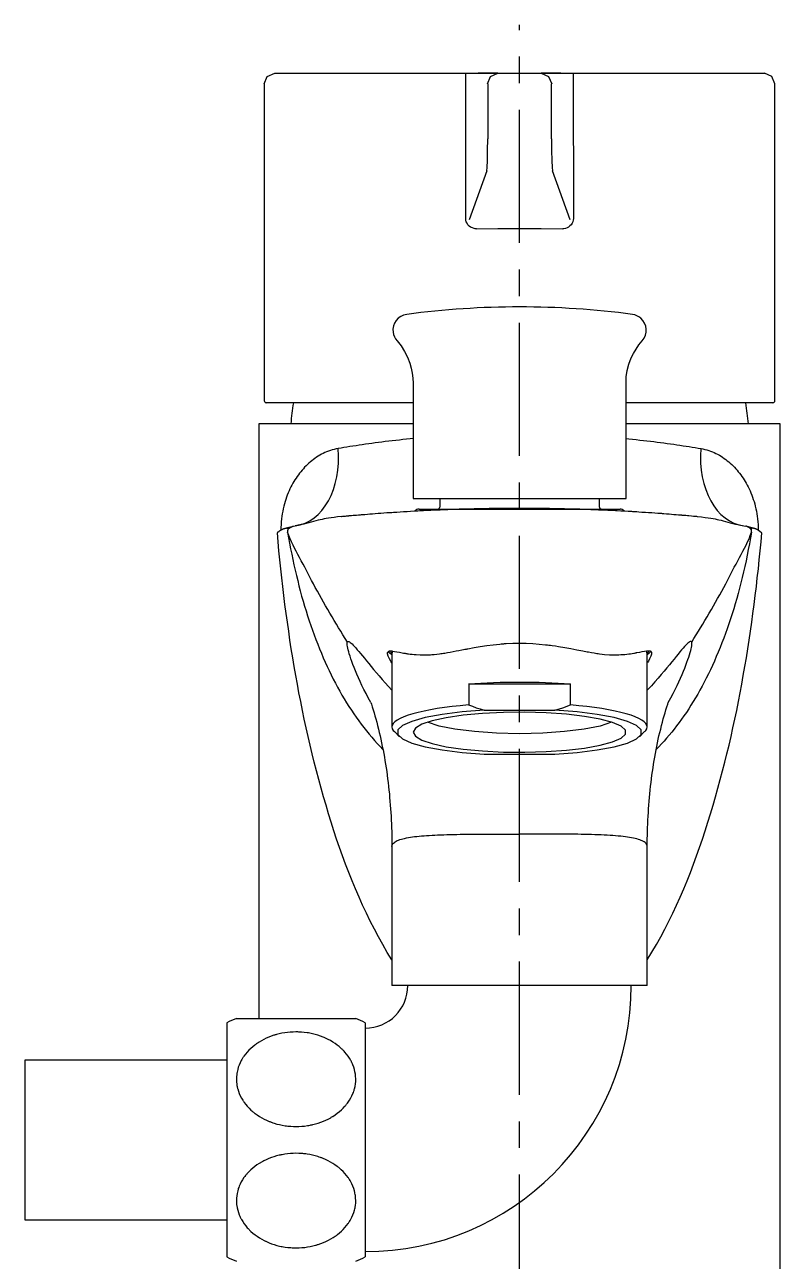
# Model space of a CAD drawing. Extents: x 0 to 1354, y 0 to 992.
# Drawn here: x 279.9 to 350.9, y 359.8 to 475.9 of the extents above; entities that cross this region are included whole.
import ezdxf

# ---------------------------------------------------------------- set-up
doc = ezdxf.new("R2010")
doc.units = 0
doc.header["$LTSCALE"] = 10
doc.header["$MEASUREMENT"] = 0
doc.linetypes.add('CENTER', pattern=[2, 1.25, -0.25, 0.25, -0.25])
doc.layers.get('0').update_dxf_attribs({"linetype": 'CONTINUOUS'})
doc.layers.add('1', color=7, linetype='CONTINUOUS')

msp = doc.modelspace()

# ---------------------------------------------------------------- linework, layer by layer
at = {"color": 1, "linetype": 'CENTER'}
msp.add_line((326.45, 335.45), (326.45, 475.95), dxfattribs=at)
for points in [[(302.45, 470.39), (302.74, 471.1), (303.45, 471.39)], [(302.45, 470.39), (302.45, 440.73)], [(302.45, 470.39), (302.45, 470.39)], [(303.45, 471.39), (303.45, 471.39), (303.45, 471.39), (303.46, 471.39), (303.46, 471.39), (303.46, 471.39), (303.47, 471.39), (303.49, 471.39), (303.57, 471.39), (303.69, 471.39), (303.86, 471.39), (304.06, 471.39), (304.31, 471.39), (304.59, 471.39), (304.75, 471.39), (304.92, 471.39), (304.97, 471.39), (305.01, 471.39), (305.06, 471.39), (305.1, 471.39), (305.2, 471.39), (305.3, 471.39), (305.7, 471.39), (306.15, 471.39), (306.63, 471.39), (307.14, 471.39), (307.7, 471.39), (308.29, 471.39), (308.6, 471.39), (308.91, 471.39), (308.99, 471.39), (309.08, 471.39), (309.16, 471.39), (309.24, 471.39), (309.4, 471.39), (309.57, 471.39), (310.26, 471.39), (310.97, 471.39), (311.71, 471.39), (312.48, 471.39), (313.28, 471.39), (314.1, 471.39), (314.31, 471.39), (314.52, 471.39), (314.63, 471.39), (314.74, 471.39), (314.84, 471.39), (314.95, 471.39), (315.38, 471.39), (315.82, 471.39), (316.71, 471.39), (317.62, 471.39)], [(317.62, 471.39), (317.89, 471.39), (318.15, 471.39), (318.4, 471.39), (318.65, 471.39), (318.9, 471.39), (319.13, 471.39), (319.25, 471.39), (319.37, 471.39), (319.48, 471.39), (319.6, 471.39), (319.82, 471.39), (320.03, 471.39), (320.23, 471.39), (320.43, 471.39), (320.62, 471.39), (320.8, 471.39), (320.98, 471.39), (321.15, 471.39), (321.23, 471.39), (321.31, 471.39), (321.38, 471.39), (321.46, 471.39), (321.6, 471.39), (321.73, 471.39), (321.85, 471.39), (321.97, 471.39), (321.99, 471.39), (322.02, 471.39), (322.05, 471.39), (322.07, 471.39), (322.12, 471.39), (322.16, 471.39), (322.25, 471.39), (322.32, 471.39), (322.39, 471.39), (322.44, 471.39), (322.48, 471.39), (322.52, 471.39), (322.54, 471.39), (322.56, 471.39)], [(321.39, 457.79), (321.41, 471.39)], [(324.4, 471.39), (322.56, 471.39)], [(322.56, 471.39), (324.42, 471.39)], [(323.42, 470.39), (323.71, 471.1), (324.42, 471.39)], [(323.45, 470.39), (323.45, 465.22)], [(324.42, 471.39), (328.48, 471.39)], [(328.48, 471.39), (330.34, 471.39)], [(328.48, 471.39), (329.18, 471.1), (329.48, 470.39)], [(330.34, 471.39), (328.49, 471.39)], [(329.45, 465.22), (329.45, 470.39)], [(330.34, 471.39), (330.34, 471.39), (330.35, 471.39), (330.36, 471.39), (330.36, 471.39), (330.37, 471.39), (330.38, 471.39), (330.41, 471.39), (330.45, 471.39), (330.51, 471.39), (330.57, 471.39), (330.65, 471.39), (330.73, 471.39), (330.82, 471.39), (330.93, 471.39), (330.98, 471.39), (331.04, 471.39), (331.07, 471.39), (331.1, 471.39), (331.13, 471.39), (331.16, 471.39), (331.3, 471.39), (331.44, 471.39), (331.59, 471.39), (331.75, 471.39), (331.83, 471.39), (331.91, 471.39), (331.96, 471.39), (332, 471.39), (332.05, 471.39), (332.09, 471.39), (332.27, 471.39), (332.46, 471.39), (332.66, 471.39), (332.87, 471.39), (333.08, 471.39), (333.3, 471.39), (333.52, 471.39), (333.76, 471.39), (333.88, 471.39), (334, 471.39), (334.12, 471.39), (334.24, 471.39), (334.49, 471.39), (334.75, 471.39), (335.01, 471.39), (335.27, 471.39)], [(331.48, 471.39), (331.5, 457.79)], [(335.27, 471.39), (336.18, 471.39), (337.06, 471.39), (337.92, 471.39), (338.76, 471.39), (339.58, 471.39), (340.38, 471.39), (340.77, 471.39), (341.16, 471.39), (341.25, 471.39), (341.35, 471.39), (341.44, 471.39), (341.54, 471.39), (341.72, 471.39), (341.91, 471.39), (342.63, 471.39), (343.31, 471.39), (343.96, 471.39), (344.58, 471.39), (345.17, 471.39), (345.73, 471.39), (345.86, 471.39), (346, 471.39), (346.06, 471.39), (346.13, 471.39), (346.19, 471.39), (346.25, 471.39), (346.5, 471.39), (346.74, 471.39), (347.19, 471.39), (347.59, 471.39), (347.96, 471.39), (348.29, 471.39), (348.58, 471.39), (348.82, 471.39), (348.88, 471.39), (348.93, 471.39), (348.99, 471.39), (349.03, 471.39), (349.12, 471.39), (349.2, 471.39), (349.32, 471.39), (349.4, 471.39), (349.45, 471.39)], [(350.45, 470.39), (350.15, 471.1), (349.45, 471.39)], [(350.45, 440.73), (350.45, 470.39)], [(350.45, 470.39), (350.45, 470.39)], [(323.37, 462.23), (323.4, 462.53), (323.42, 463.2), (323.44, 464.14), (323.45, 465.22)], [(329.45, 465.22), (329.45, 464.14), (329.47, 463.2), (329.5, 462.53), (329.53, 462.23)], [(323.37, 462.23), (321.7, 457.62)], [(331.2, 457.62), (329.53, 462.23)], [(322.39, 456.79), (322.28, 456.79), (322.17, 456.81), (322.01, 456.86), (321.85, 456.93), (321.72, 457.04), (321.6, 457.16), (321.51, 457.3), (321.44, 457.45), (321.4, 457.6), (321.39, 457.77), (321.39, 457.78), (321.39, 457.79)], [(331.5, 457.79), (331.5, 457.7), (331.49, 457.62), (331.45, 457.45), (331.38, 457.3), (331.3, 457.16), (331.18, 457.05), (331.06, 456.95), (330.91, 456.87), (330.76, 456.82), (330.6, 456.79), (330.55, 456.79), (330.5, 456.79)], [(322.39, 456.79), (324.42, 456.81), (326.47, 456.81), (328.49, 456.81), (330.5, 456.79)], [(314.93, 446.26), (315.31, 445.78), (315.64, 445.27), (315.92, 444.73), (316.14, 444.16), (316.27, 443.69), (316.37, 443.22), (316.43, 442.75), (316.45, 442.27)], [(336.45, 442.27), (336.48, 442.88), (336.57, 443.48), (336.72, 444.07), (336.94, 444.65), (337.15, 445.08), (337.39, 445.49), (337.66, 445.89), (337.97, 446.26)], [(316.45, 442.27), (316.45, 431.45)], [(336.45, 431.45), (336.45, 442.27)], [(302.45, 440.72), (302.45, 440.72), (302.45, 440.64), (302.47, 440.57), (302.51, 440.52), (302.55, 440.48), (302.61, 440.46), (302.68, 440.45)], [(316.45, 440.45), (313.44, 440.45), (310.69, 440.45), (308.27, 440.45), (306.22, 440.45), (304.58, 440.45), (303.39, 440.45), (302.68, 440.45)], [(350.22, 440.45), (349.5, 440.45), (348.31, 440.45), (346.67, 440.45), (344.62, 440.45), (342.2, 440.45), (339.46, 440.45), (336.45, 440.45)], [(350.22, 440.45), (350.29, 440.46), (350.34, 440.48), (350.39, 440.52), (350.42, 440.57), (350.44, 440.63), (350.45, 440.71), (350.45, 440.72)], [(316.45, 431.45), (316.67, 431.45), (317.31, 431.45), (318.36, 431.45), (319.76, 431.45), (321.45, 431.45), (323.36, 431.45), (325.4, 431.45), (327.49, 431.45), (329.54, 431.45), (331.45, 431.45), (333.14, 431.45), (334.54, 431.45), (335.58, 431.45), (336.23, 431.45), (336.45, 431.45)], [(318.95, 431.45), (318.95, 430.65)], [(333.95, 430.65), (333.95, 431.45)], [(309.71, 429.77), (309.75, 429.77), (309.83, 429.78), (309.93, 429.79), (310.08, 429.8), (310.18, 429.81), (310.28, 429.82), (310.31, 429.82), (310.33, 429.82), (310.36, 429.83), (310.39, 429.83), (310.45, 429.84), (310.52, 429.84), (310.65, 429.85), (310.8, 429.87), (310.96, 429.88), (311.13, 429.9), (311.31, 429.91), (311.5, 429.93), (311.6, 429.94), (311.71, 429.94), (311.76, 429.95), (311.81, 429.95), (311.87, 429.96), (311.92, 429.96), (312.15, 429.98), (312.38, 430), (312.63, 430.02), (312.88, 430.04), (313.15, 430.06), (313.42, 430.08), (313.7, 430.1), (313.99, 430.12), (314.07, 430.13), (314.14, 430.13), (314.22, 430.14), (314.29, 430.14), (314.45, 430.15), (314.6, 430.16), (314.91, 430.18), (315.23, 430.2), (315.55, 430.22), (315.88, 430.24), (316.21, 430.26), (316.55, 430.28), (316.64, 430.29), (316.72, 430.29), (316.81, 430.3), (316.89, 430.3), (317.07, 430.31), (317.24, 430.32), (317.41, 430.33), (317.59, 430.34), (317.76, 430.35), (317.94, 430.35), (318.12, 430.36), (318.29, 430.37), (318.38, 430.37), (318.47, 430.38), (318.56, 430.38), (318.65, 430.39), (318.82, 430.39), (319, 430.4), (319.09, 430.41), (319.18, 430.41), (319.27, 430.41), (319.35, 430.42), (319.71, 430.43), (320.06, 430.44), (320.42, 430.46), (320.77, 430.47), (322.19, 430.51), (323.6, 430.54), (325.02, 430.55), (326.43, 430.56), (327.85, 430.55), (329.26, 430.54), (330.68, 430.51), (332.1, 430.47), (332.45, 430.46), (332.8, 430.44), (333.16, 430.43), (333.51, 430.42), (333.6, 430.41), (333.69, 430.41), (333.78, 430.41), (333.87, 430.4), (334.04, 430.4), (334.22, 430.39), (334.4, 430.38), (334.57, 430.37), (334.75, 430.36), (334.92, 430.36), (335.1, 430.35), (335.27, 430.34), (335.45, 430.33), (335.62, 430.32), (335.96, 430.3), (336.3, 430.28), (336.64, 430.26), (336.98, 430.25), (337.06, 430.24), (337.14, 430.24), (337.23, 430.23), (337.31, 430.23), (337.47, 430.22), (337.64, 430.2), (337.95, 430.18), (338.27, 430.16), (338.57, 430.14), (338.87, 430.12), (339.16, 430.1), (339.44, 430.08), (339.58, 430.07), (339.72, 430.06), (339.79, 430.06), (339.85, 430.05), (339.92, 430.05), (339.99, 430.04), (340.24, 430.02), (340.49, 430), (340.73, 429.98), (340.95, 429.96), (341.17, 429.95), (341.37, 429.93), (341.47, 429.92), (341.56, 429.91), (341.61, 429.91), (341.66, 429.91), (341.7, 429.9), (341.75, 429.9), (341.92, 429.88), (342.08, 429.87), (342.23, 429.86), (342.36, 429.84), (342.6, 429.82), (342.8, 429.8), (342.82, 429.8), (342.84, 429.8), (342.86, 429.8), (342.88, 429.8), (342.92, 429.79), (342.95, 429.79), (343.01, 429.78), (343.06, 429.78), (343.14, 429.77), (343.18, 429.77)], [(317, 430.45), (317.2, 430.45), (317.81, 430.45), (318.8, 430.45), (320.12, 430.45), (321.72, 430.45), (323.53, 430.45), (325.46, 430.45), (327.43, 430.45), (329.37, 430.45), (331.17, 430.45), (332.77, 430.45), (334.09, 430.45), (335.08, 430.45), (335.69, 430.45), (335.9, 430.45)], [(314.43, 416.03), (314.35, 416.16), (314.23, 416.38), (314.14, 416.57), (314.11, 416.65), (314.08, 416.73), (314.07, 416.75), (314.07, 416.77), (314.06, 416.79), (314.06, 416.8), (314.05, 416.84), (314.05, 416.87), (314.05, 416.97), (314.09, 417.05), (314.15, 417.1), (314.24, 417.13), (314.26, 417.13), (314.27, 417.13), (314.29, 417.13), (314.3, 417.13), (314.34, 417.14), (314.37, 417.13), (314.44, 417.13), (314.52, 417.12), (314.7, 417.09), (314.91, 417.06), (315.15, 417.01), (315.41, 416.96), (315.55, 416.93), (315.7, 416.91), (315.77, 416.9), (315.85, 416.88), (315.93, 416.87), (316.01, 416.86), (316.18, 416.84), (316.35, 416.82), (316.53, 416.8), (316.72, 416.79), (317.11, 416.77), (317.52, 416.76), (317.74, 416.77), (317.96, 416.77), (318.08, 416.78), (318.19, 416.79), (318.25, 416.79), (318.31, 416.8), (318.37, 416.8), (318.43, 416.81), (318.67, 416.83), (318.92, 416.86), (319.04, 416.88), (319.17, 416.89), (319.29, 416.91), (319.42, 416.93), (319.68, 416.98), (319.94, 417.03), (320.21, 417.08), (320.48, 417.13), (320.75, 417.18), (321.03, 417.23), (321.17, 417.26), (321.31, 417.29), (321.38, 417.3), (321.45, 417.31), (321.52, 417.33), (321.6, 417.34), (322.18, 417.44), (322.76, 417.54), (323.36, 417.63), (323.96, 417.71), (324.27, 417.75), (324.58, 417.78), (324.73, 417.79), (324.89, 417.81), (324.96, 417.81), (325.04, 417.82), (325.12, 417.82), (325.2, 417.83), (325.82, 417.86), (326.44, 417.87), (327.06, 417.86), (327.68, 417.83), (328.29, 417.78), (328.9, 417.72), (329.06, 417.7), (329.21, 417.68), (329.36, 417.66), (329.51, 417.64), (329.81, 417.6), (330.11, 417.55), (330.7, 417.45), (331.27, 417.35), (331.84, 417.24), (332.39, 417.14), (332.53, 417.11), (332.66, 417.09), (332.8, 417.06), (332.93, 417.04), (333.2, 416.99), (333.46, 416.94), (333.58, 416.92), (333.71, 416.9), (333.84, 416.88), (333.96, 416.87), (334.2, 416.84), (334.44, 416.81), (334.91, 416.78), (335.35, 416.77), (335.41, 416.77), (335.46, 416.77), (335.51, 416.77), (335.56, 416.77), (335.67, 416.77), (335.77, 416.78), (335.97, 416.79), (336.17, 416.8), (336.35, 416.81), (336.53, 416.83), (336.71, 416.85), (336.87, 416.87), (337.03, 416.9), (337.19, 416.92), (337.26, 416.93), (337.34, 416.95), (337.37, 416.95), (337.41, 416.96), (337.44, 416.97), (337.48, 416.97), (337.74, 417.03), (337.98, 417.07), (338.19, 417.11), (338.37, 417.14), (338.52, 417.15), (338.65, 417.15), (338.66, 417.15), (338.67, 417.14), (338.69, 417.14), (338.7, 417.14), (338.72, 417.13), (338.74, 417.12), (338.78, 417.1), (338.81, 417.07), (338.84, 416.99), (338.84, 416.89), (338.83, 416.82), (338.82, 416.75), (338.81, 416.73), (338.8, 416.71), (338.8, 416.69), (338.79, 416.67), (338.77, 416.63), (338.76, 416.58), (338.67, 416.39), (338.55, 416.18), (338.46, 416.04)], [(314.45, 416.76), (314.27, 416.91), (314.14, 417.07)], [(314.46, 416.93), (314.37, 417.03), (314.31, 417.13)], [(314.52, 417.1), (314.47, 416.98), (314.45, 416.87)], [(338.44, 416.87), (338.42, 416.99), (338.36, 417.12)], [(338.59, 417.14), (338.53, 417.03), (338.43, 416.93)], [(338.77, 417.09), (338.64, 416.93), (338.44, 416.76)], [(314.45, 416.87), (314.45, 409.99)], [(338.44, 409.94), (338.44, 416.87)], [(321.65, 414.03), (331.24, 414.03)], [(321.67, 414.03), (322.24, 414.07), (322.82, 414.11), (323.41, 414.14), (324.01, 414.16), (324.61, 414.19), (325.22, 414.2), (325.83, 414.21), (326.45, 414.21), (327.06, 414.21), (327.67, 414.2), (328.28, 414.19), (328.89, 414.16), (329.48, 414.14), (330.07, 414.11), (330.65, 414.07), (331.22, 414.03)], [(321.67, 414.03), (321.67, 413.04), (321.67, 412.06)], [(331.22, 412.06), (331.22, 413.04), (331.22, 414.03)], [(321.66, 412.06), (320.88, 411.99), (320.12, 411.91), (319.4, 411.82), (318.72, 411.72), (318.07, 411.61), (317.47, 411.49), (316.92, 411.36), (316.42, 411.23), (315.97, 411.09), (315.57, 410.94), (315.23, 410.79), (314.96, 410.64), (314.74, 410.48), (314.58, 410.32), (314.49, 410.15), (314.45, 409.99), (314.49, 409.83), (314.58, 409.66), (314.68, 409.56)], [(323.12, 411.57), (321.04, 411.41), (319.16, 411.17), (317.57, 410.87), (316.31, 410.52), (315.45, 410.13), (315.01, 409.71), (315.01, 409.29), (315.45, 408.87), (316.31, 408.48), (317.57, 408.13), (319.16, 407.83), (321.04, 407.59), (323.12, 407.43)], [(316.45, 409.5), (316.66, 409.12), (317.26, 408.76), (318.25, 408.43), (319.56, 408.14), (321.16, 407.9), (322.98, 407.74), (324.93, 407.64), (326.95, 407.62), (328.95, 407.68), (330.85, 407.81), (332.56, 408.01), (334.03, 408.27), (335.18, 408.59), (335.98, 408.94), (336.39, 409.31), (336.39, 409.69), (335.98, 410.06), (335.18, 410.41), (334.03, 410.72), (332.56, 410.99), (330.85, 411.19), (328.95, 411.32), (326.95, 411.38), (324.93, 411.36), (322.98, 411.26), (321.16, 411.1), (319.56, 410.86), (318.25, 410.57), (317.26, 410.24), (316.66, 409.88), (316.45, 409.5)], [(321.65, 412.07), (322.01, 411.93), (322.38, 411.8), (322.75, 411.68), (323.12, 411.57)], [(323.12, 411.57), (329.77, 411.57)], [(329.77, 411.57), (330.51, 411.8), (331.24, 412.07)], [(329.77, 407.43), (331.86, 407.59), (333.73, 407.83), (335.33, 408.13), (336.58, 408.48), (337.44, 408.87), (337.88, 409.29), (337.88, 409.71), (337.44, 410.13), (336.58, 410.52), (335.33, 410.87), (333.73, 411.17), (331.86, 411.41), (329.77, 411.57)], [(338.22, 409.56), (338.31, 409.66), (338.41, 409.83), (338.44, 409.99), (338.41, 410.15), (338.31, 410.32), (338.16, 410.48), (337.94, 410.64), (337.66, 410.79), (337.32, 410.94), (336.93, 411.09), (336.48, 411.23), (335.97, 411.36), (335.42, 411.49), (334.82, 411.61), (334.18, 411.72), (333.49, 411.82), (332.77, 411.91), (332.02, 411.99), (331.23, 412.06)], [(326.45, 409.36), (324.27, 409.41), (322.21, 409.55), (320.38, 409.78), (318.88, 410.08), (317.8, 410.44)], [(335.1, 410.44), (334.01, 410.08), (332.51, 409.78), (330.68, 409.55), (328.63, 409.41), (326.45, 409.36)], [(314.69, 409.55), (315.17, 409.08)], [(337.73, 409.08), (338.2, 409.55)], [(323.12, 407.43), (329.77, 407.43)], [(298.95, 382.21), (298.95, 382), (298.95, 381.37), (298.95, 380.35), (298.95, 378.99), (298.95, 377.32), (298.95, 375.42), (298.95, 373.35), (298.95, 371.21), (298.95, 369.06), (298.95, 367), (298.95, 365.1), (298.95, 363.43), (298.95, 362.06), (298.95, 361.04), (298.95, 360.42), (298.95, 360.21)], [(299.84, 382.61), (299.87, 382.61), (299.91, 382.61), (299.96, 382.61), (300.02, 382.61), (300.1, 382.61), (300.13, 382.61), (300.15, 382.61), (300.17, 382.61), (300.2, 382.61), (300.25, 382.61), (300.3, 382.61), (300.42, 382.61), (300.56, 382.61), (300.7, 382.61), (300.85, 382.61), (300.89, 382.61), (300.93, 382.61), (300.98, 382.61), (301.02, 382.61), (301.11, 382.61), (301.2, 382.61), (301.38, 382.61), (301.57, 382.61), (301.78, 382.61), (301.99, 382.61), (302.09, 382.61), (302.2, 382.61), (302.26, 382.61), (302.32, 382.61), (302.37, 382.61), (302.43, 382.61), (302.66, 382.61), (302.9, 382.61), (303.14, 382.61), (303.38, 382.61), (303.63, 382.61), (303.88, 382.61), (303.95, 382.61), (304.01, 382.61), (304.08, 382.61), (304.14, 382.61), (304.27, 382.61), (304.4, 382.61), (304.66, 382.61), (304.92, 382.61), (305.18, 382.61), (305.44, 382.61), (305.58, 382.61), (305.71, 382.61), (305.77, 382.61), (305.84, 382.61), (305.91, 382.61), (305.97, 382.61), (306.24, 382.61), (306.5, 382.61), (306.75, 382.61), (307.01, 382.61), (307.26, 382.61), (307.51, 382.61), (307.63, 382.61), (307.75, 382.61), (307.82, 382.61), (307.88, 382.61), (307.94, 382.61), (308, 382.61), (308.23, 382.61), (308.46, 382.61), (308.68, 382.61), (308.9, 382.61), (309.11, 382.61), (309.31, 382.61), (309.41, 382.61), (309.51, 382.61), (309.56, 382.61), (309.6, 382.61), (309.65, 382.61), (309.69, 382.61), (309.87, 382.61), (310.03, 382.61), (310.19, 382.61), (310.33, 382.61), (310.46, 382.61), (310.58, 382.61), (310.61, 382.61), (310.64, 382.61), (310.67, 382.61), (310.69, 382.61), (310.74, 382.61), (310.79, 382.61), (310.87, 382.61), (310.93, 382.61), (310.98, 382.61), (311.02, 382.61), (311.03, 382.61), (311.03, 382.61), (311.04, 382.61), (311.04, 382.61), (311.05, 382.61), (311.05, 382.61)], [(311.95, 382.21), (311.95, 382), (311.95, 381.37), (311.95, 380.35), (311.95, 378.99), (311.95, 377.32), (311.95, 375.42), (311.95, 373.35), (311.95, 371.21), (311.95, 369.06), (311.95, 367), (311.95, 365.1), (311.95, 363.43), (311.95, 362.06), (311.95, 361.04), (311.95, 360.42), (311.95, 360.21)], [(305.42, 381.35), (305.16, 381.34), (304.9, 381.33), (304.64, 381.3), (304.38, 381.27), (304.12, 381.22), (303.87, 381.17), (303.74, 381.14), (303.61, 381.1), (303.55, 381.08), (303.49, 381.07), (303.43, 381.05), (303.36, 381.03), (303.12, 380.94), (302.88, 380.85), (302.64, 380.75), (302.42, 380.64), (302.19, 380.52), (301.98, 380.39), (301.87, 380.32), (301.77, 380.25), (301.71, 380.22), (301.66, 380.18), (301.61, 380.14), (301.56, 380.1), (301.37, 379.95), (301.19, 379.79), (301.01, 379.62), (300.85, 379.44), (300.7, 379.26), (300.55, 379.07), (300.52, 379.02), (300.48, 378.97), (300.45, 378.92), (300.42, 378.87), (300.36, 378.77), (300.3, 378.66), (300.2, 378.45), (300.1, 378.24), (300.02, 378.03), (299.96, 377.81), (299.93, 377.7), (299.91, 377.58), (299.9, 377.53), (299.89, 377.47), (299.88, 377.41), (299.87, 377.35), (299.85, 377.13), (299.84, 376.9), (299.85, 376.67), (299.87, 376.45), (299.89, 376.33), (299.91, 376.22), (299.92, 376.16), (299.93, 376.11), (299.95, 376.05), (299.96, 375.99), (300.03, 375.77), (300.11, 375.56), (300.2, 375.34), (300.31, 375.14), (300.37, 375.03), (300.43, 374.93), (300.46, 374.88), (300.5, 374.83), (300.53, 374.78), (300.56, 374.73), (300.71, 374.54), (300.86, 374.36), (301.03, 374.18), (301.2, 374.01), (301.3, 373.93), (301.39, 373.85), (301.44, 373.81), (301.49, 373.77), (301.54, 373.73), (301.59, 373.69), (301.79, 373.55), (302, 373.41), (302.22, 373.28), (302.44, 373.16), (302.67, 373.05), (302.91, 372.95), (302.97, 372.93), (303.03, 372.9), (303.09, 372.88), (303.15, 372.86), (303.27, 372.82), (303.4, 372.78), (303.65, 372.7), (303.9, 372.64), (304.15, 372.59), (304.41, 372.54), (304.54, 372.53), (304.67, 372.51), (304.74, 372.5), (304.8, 372.5), (304.87, 372.49), (304.94, 372.49), (305.2, 372.47), (305.46, 372.47), (305.72, 372.47), (305.99, 372.49), (306.25, 372.51), (306.51, 372.55), (306.64, 372.57), (306.77, 372.59), (306.83, 372.61), (306.89, 372.62), (306.96, 372.63), (307.02, 372.65), (307.28, 372.71), (307.52, 372.79), (307.77, 372.87), (308.01, 372.96), (308.24, 373.06), (308.47, 373.17), (308.58, 373.23), (308.7, 373.29), (308.75, 373.33), (308.81, 373.36), (308.86, 373.39), (308.91, 373.42), (309.12, 373.56), (309.32, 373.71), (309.52, 373.86), (309.7, 374.02), (309.87, 374.19), (310.04, 374.37), (310.08, 374.41), (310.12, 374.46), (310.16, 374.51), (310.2, 374.56), (310.27, 374.65), (310.34, 374.75), (310.47, 374.94), (310.59, 375.15), (310.7, 375.35), (310.79, 375.57), (310.83, 375.67), (310.87, 375.78), (310.89, 375.84), (310.9, 375.89), (310.92, 375.95), (310.93, 376.01), (310.99, 376.23), (311.02, 376.46), (311.05, 376.68), (311.05, 376.91), (311.05, 377.02), (311.04, 377.14), (311.04, 377.2), (311.04, 377.25), (311.03, 377.31), (311.02, 377.37), (310.98, 377.59), (310.93, 377.82), (310.87, 378.04), (310.79, 378.25), (310.74, 378.36), (310.69, 378.47), (310.67, 378.52), (310.64, 378.57), (310.61, 378.63), (310.58, 378.68), (310.46, 378.88), (310.33, 379.08), (310.19, 379.27), (310.03, 379.45), (309.95, 379.54), (309.87, 379.63), (309.82, 379.68), (309.78, 379.72), (309.73, 379.76), (309.69, 379.8), (309.5, 379.97), (309.31, 380.12), (309.11, 380.27), (308.9, 380.4), (308.68, 380.53), (308.45, 380.65), (308.4, 380.68), (308.34, 380.71), (308.28, 380.74), (308.22, 380.76), (308.1, 380.81), (307.98, 380.86), (307.74, 380.96), (307.5, 381.04), (307.25, 381.11), (307, 381.17), (306.87, 381.2), (306.74, 381.23), (306.61, 381.25), (306.48, 381.27), (306.22, 381.31), (305.95, 381.33), (305.82, 381.34), (305.69, 381.34), (305.62, 381.35), (305.56, 381.35), (305.52, 381.35), (305.49, 381.35), (305.46, 381.35), (305.42, 381.35)], [(298.95, 378.71), (279.95, 378.71)], [(305.47, 361.07), (305.73, 361.07), (306, 361.09), (306.26, 361.11), (306.52, 361.15), (306.77, 361.19), (307.03, 361.25), (307.15, 361.28), (307.28, 361.31), (307.34, 361.33), (307.41, 361.35), (307.47, 361.37), (307.53, 361.39), (307.78, 361.47), (308.02, 361.56), (308.25, 361.67), (308.48, 361.78), (308.7, 361.9), (308.92, 362.03), (309.02, 362.09), (309.13, 362.16), (309.18, 362.2), (309.23, 362.24), (309.28, 362.27), (309.33, 362.31), (309.52, 362.47), (309.71, 362.63), (309.88, 362.8), (310.04, 362.97), (310.2, 363.16), (310.34, 363.35), (310.38, 363.4), (310.41, 363.45), (310.44, 363.5), (310.47, 363.55), (310.53, 363.65), (310.59, 363.75), (310.7, 363.96), (310.79, 364.17), (310.87, 364.39), (310.94, 364.61), (310.96, 364.72), (310.99, 364.83), (311, 364.89), (311.01, 364.95), (311.02, 365), (311.02, 365.06), (311.05, 365.29), (311.05, 365.52), (311.04, 365.74), (311.02, 365.97), (311, 366.08), (310.98, 366.19), (310.97, 366.25), (310.96, 366.31), (310.95, 366.36), (310.93, 366.42), (310.86, 366.64), (310.78, 366.86), (310.69, 367.07), (310.58, 367.28), (310.53, 367.38), (310.46, 367.48), (310.43, 367.53), (310.4, 367.58), (310.36, 367.63), (310.33, 367.68), (310.19, 367.87), (310.03, 368.06), (309.86, 368.23), (309.69, 368.4), (309.6, 368.49), (309.5, 368.57), (309.46, 368.61), (309.41, 368.64), (309.36, 368.68), (309.31, 368.72), (309.1, 368.87), (308.89, 369), (308.68, 369.13), (308.45, 369.25), (308.22, 369.36), (307.99, 369.46), (307.93, 369.49), (307.87, 369.51), (307.8, 369.53), (307.74, 369.56), (307.62, 369.6), (307.5, 369.64), (307.25, 369.71), (307, 369.77), (306.74, 369.83), (306.48, 369.87), (306.35, 369.89), (306.22, 369.9), (306.16, 369.91), (306.09, 369.92), (306.02, 369.92), (305.96, 369.93), (305.69, 369.94), (305.43, 369.95), (305.17, 369.94), (304.91, 369.93), (304.65, 369.9), (304.39, 369.87), (304.26, 369.85), (304.13, 369.82), (304.06, 369.81), (304, 369.8), (303.94, 369.78), (303.87, 369.77), (303.62, 369.7), (303.37, 369.63), (303.13, 369.55), (302.89, 369.45), (302.65, 369.35), (302.42, 369.24), (302.31, 369.18), (302.2, 369.12), (302.14, 369.09), (302.09, 369.06), (302.03, 369.02), (301.98, 368.99), (301.77, 368.85), (301.57, 368.71), (301.38, 368.55), (301.19, 368.39), (301.02, 368.22), (300.85, 368.05), (300.81, 368), (300.77, 367.95), (300.74, 367.91), (300.7, 367.86), (300.62, 367.76), (300.55, 367.67), (300.42, 367.47), (300.3, 367.27), (300.2, 367.06), (300.1, 366.85), (300.06, 366.74), (300.02, 366.63), (300.01, 366.58), (299.99, 366.52), (299.97, 366.46), (299.96, 366.41), (299.91, 366.18), (299.87, 365.96), (299.85, 365.73), (299.84, 365.51), (299.84, 365.39), (299.85, 365.28), (299.85, 365.22), (299.86, 365.16), (299.86, 365.11), (299.87, 365.05), (299.91, 364.82), (299.96, 364.6), (300.03, 364.38), (300.11, 364.16), (300.15, 364.05), (300.2, 363.95), (300.23, 363.89), (300.25, 363.84), (300.28, 363.79), (300.31, 363.74), (300.43, 363.53), (300.56, 363.33), (300.71, 363.14), (300.86, 362.96), (300.94, 362.87), (301.03, 362.78), (301.07, 362.74), (301.11, 362.7), (301.16, 362.65), (301.2, 362.61), (301.39, 362.45), (301.59, 362.29), (301.79, 362.15), (302, 362.01), (302.22, 361.88), (302.44, 361.76), (302.5, 361.73), (302.56, 361.71), (302.61, 361.68), (302.67, 361.65), (302.79, 361.6), (302.91, 361.55), (303.15, 361.46), (303.4, 361.38), (303.64, 361.3), (303.9, 361.24), (304.03, 361.21), (304.15, 361.19), (304.28, 361.16), (304.41, 361.14), (304.68, 361.11), (304.94, 361.09), (305.07, 361.08), (305.2, 361.07), (305.27, 361.07), (305.34, 361.07), (305.37, 361.07), (305.4, 361.07), (305.44, 361.07), (305.47, 361.07)], [(279.95, 363.71), (298.95, 363.71)]]:
    msp.add_lwpolyline(points)
for points in [[(337.05, 448.74), (330.01, 449.68), (322.88, 449.68), (315.85, 448.74)], [(305.19, 440.45), (305.09, 439.78), (305.01, 439.12), (304.95, 438.45)], [(347.95, 438.45), (347.88, 439.12), (347.8, 439.78), (347.7, 440.45)], [(317, 430.45), (316.85, 430.45), (316.72, 430.39), (316.63, 430.29)], [(318.75, 430.45), (318.86, 430.45), (318.95, 430.54), (318.95, 430.65)], [(333.95, 430.65), (333.95, 430.54), (334.04, 430.45), (334.15, 430.45)], [(336.27, 430.29), (336.17, 430.39), (336.04, 430.45), (335.9, 430.45)], [(311.95, 381.71), (314.16, 381.71), (315.95, 383.5), (315.95, 385.71)], [(311.95, 360.71), (325.75, 360.71), (336.95, 371.9), (336.95, 385.71)], [(299.84, 382.61), (299.54, 382.48), (299.24, 382.35), (298.95, 382.21)], [(311.95, 382.21), (311.65, 382.35), (311.36, 382.48), (311.05, 382.61)], [(298.95, 360.21), (299.24, 360.06), (299.54, 359.93), (299.84, 359.81)], [(311.05, 359.81), (311.36, 359.93), (311.65, 360.06), (311.95, 360.21)]]:
    msp.add_open_spline(points, degree=3)
for points in [[(315.85, 448.74), (315.03, 448.63), (314.45, 447.88), (314.56, 447.06), (314.6, 446.76), (314.73, 446.48), (314.93, 446.26)], [(337.97, 446.26), (338.52, 446.88), (338.46, 447.83), (337.84, 448.38), (337.62, 448.58), (337.34, 448.7), (337.05, 448.74)]]:
    msp.add_open_spline(points, degree=3, knots=[0, 0, 0, 0, 1, 1, 1, 2, 2, 2, 2])
at = {"layer": '1'}
for p, q in [((301.95, 438.45), (301.95, 382.61)), ((316.45, 438.45), (301.95, 438.45)), ((350.95, 438.45), (336.45, 438.45)), ((350.95, 341.45), (350.95, 438.45)), ((304.53, 428.68), (305.18, 428.85)), ((304.58, 428.67), (304.6, 428.67)), ((305.2, 428.86), (305.36, 428.89)), ((305.91, 429), (305.36, 428.89)), ((346.99, 429), (347.53, 428.89)), ((347.53, 428.89), (347.7, 428.86)), ((348.42, 428.65), (347.71, 428.85)), ((314.45, 398.75), (314.45, 385.71)), ((338.45, 385.71), (338.45, 398.75)), ((338.45, 385.71), (314.45, 385.71)), ((279.95, 378.71), (279.95, 363.71))]:
    msp.add_line(p, q, dxfattribs=at)
for points in [[(316.45, 437.08), (316.17, 437.05), (315.83, 437.02), (315.49, 436.98), (315.15, 436.94), (314.81, 436.91), (314.48, 436.87), (314.16, 436.83), (313.83, 436.79), (313.51, 436.75), (313.2, 436.71), (312.88, 436.67), (312.57, 436.62), (312.27, 436.58), (311.97, 436.54), (311.67, 436.5), (311.37, 436.45), (311.08, 436.41), (310.79, 436.36), (310.5, 436.32), (310.22, 436.28), (309.94, 436.23), (309.67, 436.18), (309.4, 436.14)], [(336.45, 437.08), (336.72, 437.05), (337.07, 437.02), (337.41, 436.98), (337.75, 436.94), (338.08, 436.91), (338.41, 436.87), (338.74, 436.83), (339.06, 436.79), (339.38, 436.75), (339.7, 436.71), (340.01, 436.67), (340.32, 436.62), (340.63, 436.58), (340.93, 436.54), (341.23, 436.5), (341.52, 436.45), (341.81, 436.41), (342.1, 436.36), (342.39, 436.32), (342.67, 436.28), (342.95, 436.23), (343.22, 436.18), (343.5, 436.14)], [(309.4, 436.14), (309.21, 436.1), (309.02, 436.06), (308.84, 436.01), (308.67, 435.96), (308.49, 435.89), (308.32, 435.83), (308.16, 435.76), (307.99, 435.68), (307.83, 435.6), (307.67, 435.51), (307.52, 435.42), (307.37, 435.32), (307.22, 435.22), (307.07, 435.11), (306.93, 435), (306.79, 434.89), (306.65, 434.77), (306.51, 434.64), (306.38, 434.52), (306.25, 434.39), (306.13, 434.25), (306.01, 434.11), (305.89, 433.97), (305.77, 433.83), (305.66, 433.68), (305.55, 433.53), (305.45, 433.37), (305.34, 433.21), (305.24, 433.05), (305.14, 432.88), (305.05, 432.71), (304.96, 432.53), (304.87, 432.35), (304.79, 432.16), (304.7, 431.97), (304.62, 431.77), (304.55, 431.57), (304.48, 431.37), (304.41, 431.16), (304.35, 430.94), (304.29, 430.72), (304.24, 430.49), (304.19, 430.26), (304.14, 430.02), (304.11, 429.78), (304.07, 429.53), (304.05, 429.27), (304.03, 429.01), (304.02, 428.74), (304.02, 428.47)], [(343.5, 436.14), (343.68, 436.1), (343.87, 436.06), (344.05, 436.01), (344.23, 435.96), (344.4, 435.89), (344.57, 435.83), (344.74, 435.76), (344.9, 435.68), (345.06, 435.6), (345.22, 435.51), (345.38, 435.42), (345.53, 435.32), (345.68, 435.22), (345.82, 435.11), (345.97, 435), (346.11, 434.89), (346.24, 434.77), (346.38, 434.64), (346.51, 434.52), (346.64, 434.39), (346.76, 434.25), (346.89, 434.11), (347, 433.97), (347.12, 433.83), (347.23, 433.68), (347.34, 433.53), (347.45, 433.37), (347.55, 433.21), (347.65, 433.05), (347.75, 432.88), (347.84, 432.71), (347.93, 432.53), (348.02, 432.35), (348.11, 432.16), (348.19, 431.97), (348.27, 431.77), (348.34, 431.57), (348.41, 431.37), (348.48, 431.16), (348.54, 430.94), (348.6, 430.72), (348.66, 430.49), (348.71, 430.26), (348.75, 430.02), (348.79, 429.78), (348.82, 429.53), (348.84, 429.27), (348.86, 429.01), (348.87, 428.74), (348.88, 428.47)], [(304.02, 428.47), (304.05, 428.5), (304.08, 428.52), (304.11, 428.53), (304.14, 428.55), (304.17, 428.56), (304.2, 428.57), (304.23, 428.59), (304.26, 428.6), (304.28, 428.61), (304.31, 428.62), (304.33, 428.62), (304.36, 428.63), (304.38, 428.64), (304.4, 428.65), (304.42, 428.65), (304.44, 428.66), (304.46, 428.66), (304.48, 428.66), (304.5, 428.67), (304.51, 428.67), (304.53, 428.68), (304.54, 428.68), (304.56, 428.68), (304.57, 428.68), (304.58, 428.67)], [(304.6, 428.67), (304.61, 428.67), (304.62, 428.66), (304.63, 428.66), (304.64, 428.65), (304.64, 428.65), (304.65, 428.64), (304.65, 428.63), (304.66, 428.63), (304.66, 428.62), (304.67, 428.61), (304.67, 428.61), (304.67, 428.6), (304.67, 428.59), (304.68, 428.58), (304.68, 428.57), (304.68, 428.56), (304.68, 428.55), (304.68, 428.55), (304.68, 428.55), (304.68, 428.54)], [(304.68, 428.54), (304.69, 428.55), (304.7, 428.56), (304.71, 428.57), (304.71, 428.58), (304.72, 428.59), (304.73, 428.6), (304.74, 428.61), (304.75, 428.62), (304.76, 428.63), (304.77, 428.64), (304.78, 428.64), (304.79, 428.65), (304.8, 428.66), (304.81, 428.67), (304.82, 428.67), (304.83, 428.68), (304.84, 428.69), (304.84, 428.69), (304.85, 428.7), (304.86, 428.71), (304.87, 428.71), (304.88, 428.72), (304.89, 428.73), (304.9, 428.73), (304.91, 428.74), (304.93, 428.75), (304.94, 428.75), (304.95, 428.76), (304.96, 428.76), (304.97, 428.77), (304.98, 428.77), (304.99, 428.78), (305, 428.78), (305.01, 428.79), (305.02, 428.79), (305.03, 428.8), (305.04, 428.8), (305.05, 428.81), (305.07, 428.81), (305.08, 428.82), (305.09, 428.82), (305.1, 428.83), (305.11, 428.83), (305.12, 428.84), (305.14, 428.84), (305.15, 428.84), (305.16, 428.85), (305.17, 428.85), (305.18, 428.85), (305.2, 428.86)], [(348.21, 428.54), (348.2, 428.55), (348.2, 428.56), (348.19, 428.57), (348.18, 428.58), (348.17, 428.59), (348.16, 428.6), (348.15, 428.61), (348.14, 428.62), (348.13, 428.63), (348.12, 428.64), (348.12, 428.64), (348.11, 428.65), (348.1, 428.66), (348.09, 428.67), (348.08, 428.67), (348.07, 428.68), (348.06, 428.69), (348.05, 428.69), (348.04, 428.7), (348.03, 428.71), (348.02, 428.71), (348.01, 428.72), (348, 428.73), (347.99, 428.73), (347.98, 428.74), (347.97, 428.75), (347.96, 428.75), (347.95, 428.76), (347.94, 428.76), (347.93, 428.77), (347.92, 428.77), (347.91, 428.78), (347.89, 428.78), (347.88, 428.79), (347.87, 428.79), (347.86, 428.8), (347.85, 428.8), (347.84, 428.81), (347.83, 428.81), (347.82, 428.82), (347.8, 428.82), (347.79, 428.83), (347.78, 428.83), (347.77, 428.84), (347.76, 428.84), (347.75, 428.84), (347.73, 428.85), (347.72, 428.85), (347.71, 428.85), (347.7, 428.86)], [(348.3, 428.67), (348.29, 428.67), (348.28, 428.66), (348.27, 428.66), (348.27, 428.65), (348.26, 428.65), (348.25, 428.64), (348.25, 428.64), (348.24, 428.63), (348.24, 428.63), (348.23, 428.62), (348.23, 428.62), (348.23, 428.61), (348.22, 428.6), (348.22, 428.6), (348.22, 428.59), (348.22, 428.58), (348.22, 428.57), (348.22, 428.56), (348.22, 428.55), (348.22, 428.55), (348.21, 428.55), (348.21, 428.54)], [(348.88, 428.47), (348.84, 428.5), (348.81, 428.52), (348.78, 428.53), (348.75, 428.55), (348.72, 428.56), (348.69, 428.57), (348.66, 428.58), (348.64, 428.59), (348.61, 428.6), (348.58, 428.61), (348.56, 428.61), (348.54, 428.62), (348.51, 428.63), (348.49, 428.63), (348.47, 428.64), (348.45, 428.64), (348.43, 428.65), (348.41, 428.65), (348.39, 428.65), (348.38, 428.66), (348.36, 428.66), (348.35, 428.66), (348.33, 428.66), (348.32, 428.67), (348.3, 428.67), (348.3, 428.67)], [(304.02, 428.47), (304.01, 428.47), (304, 428.46), (304, 428.46), (303.99, 428.46), (303.98, 428.45), (303.98, 428.45), (303.97, 428.44), (303.96, 428.44), (303.95, 428.43), (303.95, 428.43), (303.94, 428.42), (303.93, 428.42), (303.93, 428.41), (303.92, 428.41), (303.91, 428.4), (303.91, 428.4), (303.9, 428.39), (303.89, 428.39), (303.89, 428.38), (303.88, 428.38), (303.87, 428.37), (303.87, 428.37), (303.86, 428.37), (303.85, 428.36), (303.85, 428.36), (303.84, 428.35), (303.83, 428.35), (303.83, 428.34), (303.82, 428.34), (303.81, 428.33), (303.81, 428.33), (303.8, 428.32), (303.79, 428.32), (303.79, 428.31), (303.78, 428.31), (303.78, 428.3), (303.77, 428.3), (303.76, 428.29), (303.76, 428.29), (303.75, 428.28), (303.74, 428.28), (303.74, 428.28), (303.73, 428.27), (303.72, 428.27), (303.72, 428.26), (303.71, 428.26), (303.7, 428.26), (303.7, 428.25), (303.69, 428.25), (303.68, 428.25)], [(314.44, 388.11), (314.01, 388.82), (313.59, 389.55), (313.19, 390.28), (312.8, 391.01), (312.42, 391.76), (312.05, 392.5), (311.7, 393.26), (311.36, 394.02), (311.03, 394.78), (310.71, 395.55), (310.4, 396.33), (310.1, 397.11), (309.81, 397.89), (309.53, 398.67), (309.26, 399.46), (309, 400.25), (308.75, 401.05), (308.5, 401.84), (308.26, 402.64), (308.03, 403.44), (307.8, 404.25), (307.58, 405.05), (307.37, 405.86), (307.16, 406.67), (306.96, 407.48), (306.77, 408.29), (306.58, 409.1), (306.4, 409.92), (306.22, 410.73), (306.05, 411.55), (305.88, 412.37), (305.72, 413.19), (305.57, 414.02), (305.42, 414.84), (305.27, 415.67), (305.13, 416.49), (305, 417.32), (304.87, 418.15), (304.75, 418.99), (304.63, 419.82), (304.51, 420.65), (304.4, 421.49), (304.3, 422.33), (304.2, 423.17), (304.1, 424.01), (304.01, 424.85), (303.92, 425.69), (303.84, 426.53), (303.76, 427.38), (303.69, 428.23)], [(304.68, 428.54), (304.68, 428.54), (304.68, 428.53), (304.67, 428.53), (304.67, 428.52), (304.67, 428.52), (304.67, 428.51), (304.67, 428.51), (304.67, 428.5), (304.67, 428.5), (304.66, 428.49), (304.66, 428.49), (304.66, 428.48), (304.66, 428.48), (304.66, 428.47), (304.66, 428.47), (304.66, 428.46), (304.66, 428.46), (304.65, 428.45), (304.65, 428.45), (304.65, 428.44), (304.65, 428.44), (304.65, 428.43), (304.65, 428.43), (304.65, 428.42), (304.65, 428.41), (304.65, 428.41), (304.65, 428.4), (304.65, 428.4), (304.65, 428.39), (304.65, 428.39), (304.65, 428.38), (304.65, 428.38), (304.65, 428.37), (304.65, 428.37), (304.65, 428.36), (304.65, 428.36), (304.65, 428.35), (304.65, 428.35), (304.65, 428.34), (304.65, 428.34), (304.65, 428.33), (304.65, 428.33), (304.65, 428.32), (304.65, 428.32), (304.65, 428.31), (304.65, 428.3), (304.65, 428.3), (304.65, 428.29), (304.65, 428.29), (304.65, 428.28)], [(304.65, 428.28), (304.74, 427.76), (304.84, 427.24), (304.93, 426.73), (305.04, 426.22), (305.14, 425.72), (305.25, 425.22), (305.36, 424.72), (305.48, 424.22), (305.6, 423.74), (305.72, 423.25), (305.84, 422.77), (305.97, 422.29), (306.11, 421.82), (306.25, 421.35), (306.39, 420.89), (306.53, 420.43), (306.68, 419.97), (306.83, 419.52), (306.99, 419.08), (307.15, 418.63), (307.31, 418.2), (307.48, 417.77), (307.65, 417.34), (307.82, 416.92), (308, 416.5), (308.18, 416.09), (308.37, 415.68), (308.56, 415.28), (308.75, 414.88), (308.94, 414.49), (309.14, 414.11), (309.35, 413.73), (309.55, 413.35), (309.76, 412.99), (309.98, 412.62), (310.19, 412.27), (310.41, 411.91), (310.64, 411.57), (310.86, 411.23), (311.1, 410.9), (311.33, 410.57), (311.57, 410.25), (311.81, 409.93), (312.06, 409.62), (312.31, 409.31), (312.56, 409.02), (312.81, 408.73), (313.07, 408.44), (313.34, 408.16), (313.6, 407.89)], [(338.44, 388.11), (338.88, 388.83), (339.3, 389.55), (339.71, 390.28), (340.1, 391.01), (340.48, 391.76), (340.84, 392.5), (341.2, 393.26), (341.54, 394.02), (341.87, 394.78), (342.19, 395.55), (342.5, 396.33), (342.79, 397.1), (343.08, 397.89), (343.36, 398.67), (343.63, 399.46), (343.9, 400.25), (344.15, 401.04), (344.4, 401.84), (344.64, 402.64), (344.87, 403.44), (345.09, 404.24), (345.31, 405.05), (345.52, 405.86), (345.73, 406.67), (345.93, 407.48), (346.13, 408.29), (346.32, 409.1), (346.5, 409.92), (346.68, 410.73), (346.85, 411.55), (347.01, 412.37), (347.17, 413.19), (347.33, 414.02), (347.47, 414.84), (347.62, 415.67), (347.76, 416.5), (347.89, 417.32), (348.02, 418.15), (348.15, 418.99), (348.27, 419.82), (348.38, 420.65), (348.49, 421.49), (348.6, 422.33), (348.7, 423.17), (348.79, 424.01), (348.89, 424.85), (348.97, 425.69), (349.06, 426.53), (349.14, 427.38), (349.21, 428.23)], [(348.24, 428.28), (348.15, 427.74), (348.05, 427.19), (347.94, 426.65), (347.84, 426.12), (347.73, 425.59), (347.61, 425.07), (347.5, 424.55), (347.37, 424.04), (347.25, 423.54), (347.12, 423.03), (346.99, 422.54), (346.85, 422.05), (346.71, 421.56), (346.57, 421.08), (346.42, 420.61), (346.27, 420.14), (346.11, 419.68), (345.95, 419.22), (345.79, 418.77), (345.63, 418.32), (345.46, 417.88), (345.29, 417.45), (345.11, 417.02), (344.93, 416.6), (344.75, 416.18), (344.57, 415.77), (344.38, 415.37), (344.19, 414.97), (343.99, 414.58), (343.8, 414.2), (343.6, 413.82), (343.39, 413.45), (343.19, 413.08), (342.98, 412.73), (342.77, 412.37), (342.55, 412.03), (342.34, 411.69), (342.12, 411.36), (341.89, 411.03), (341.67, 410.71), (341.44, 410.4), (341.21, 410.1), (340.98, 409.8), (340.75, 409.51), (340.51, 409.22), (340.27, 408.94), (340.03, 408.67), (339.79, 408.4), (339.54, 408.14), (339.29, 407.89)], [(348.24, 428.28), (348.24, 428.29), (348.24, 428.29), (348.24, 428.3), (348.24, 428.3), (348.24, 428.31), (348.24, 428.32), (348.25, 428.32), (348.25, 428.33), (348.25, 428.33), (348.25, 428.34), (348.25, 428.34), (348.25, 428.35), (348.25, 428.35), (348.25, 428.36), (348.25, 428.36), (348.25, 428.37), (348.25, 428.37), (348.25, 428.38), (348.25, 428.38), (348.25, 428.39), (348.25, 428.39), (348.25, 428.4), (348.25, 428.4), (348.24, 428.41), (348.24, 428.41), (348.24, 428.42), (348.24, 428.43), (348.24, 428.43), (348.24, 428.44), (348.24, 428.44), (348.24, 428.45), (348.24, 428.45), (348.24, 428.46), (348.24, 428.46), (348.24, 428.47), (348.23, 428.47), (348.23, 428.48), (348.23, 428.48), (348.23, 428.49), (348.23, 428.49), (348.23, 428.5), (348.23, 428.5), (348.23, 428.51), (348.22, 428.51), (348.22, 428.52), (348.22, 428.52), (348.22, 428.53), (348.22, 428.53), (348.22, 428.54), (348.21, 428.54)], [(348.88, 428.47), (348.88, 428.47), (348.89, 428.46), (348.9, 428.46), (348.9, 428.46), (348.91, 428.45), (348.92, 428.45), (348.93, 428.44), (348.93, 428.44), (348.94, 428.43), (348.95, 428.43), (348.95, 428.42), (348.96, 428.42), (348.97, 428.41), (348.97, 428.41), (348.98, 428.4), (348.99, 428.4), (348.99, 428.39), (349, 428.39), (349.01, 428.38), (349.01, 428.38), (349.02, 428.37), (349.03, 428.37), (349.03, 428.37), (349.04, 428.36), (349.05, 428.36), (349.05, 428.35), (349.06, 428.35), (349.07, 428.34), (349.07, 428.34), (349.08, 428.33), (349.09, 428.33), (349.09, 428.32), (349.1, 428.32), (349.11, 428.31), (349.11, 428.31), (349.12, 428.3), (349.13, 428.3), (349.13, 428.29), (349.14, 428.29), (349.14, 428.28), (349.15, 428.28), (349.16, 428.28), (349.16, 428.27), (349.17, 428.27), (349.18, 428.26), (349.18, 428.26), (349.19, 428.26), (349.2, 428.25), (349.2, 428.25), (349.21, 428.25)], [(312.47, 412.29), (312.23, 412.73), (312.02, 413.13), (311.82, 413.51), (311.64, 413.89), (311.47, 414.25), (311.31, 414.6), (311.16, 414.94), (311.03, 415.26), (310.9, 415.57), (310.79, 415.86), (310.69, 416.13), (310.6, 416.39), (310.52, 416.63), (310.45, 416.85), (310.39, 417.05), (310.34, 417.24), (310.31, 417.4), (310.28, 417.55), (310.26, 417.68), (310.25, 417.78), (310.25, 417.87), (310.26, 417.94), (310.28, 417.99), (310.31, 418.02), (310.35, 418.03), (310.41, 418.02), (310.47, 417.99), (310.54, 417.94), (310.62, 417.87), (310.72, 417.79), (310.82, 417.68), (310.93, 417.55), (311.06, 417.41), (311.2, 417.25), (311.35, 417.07), (311.51, 416.88), (311.68, 416.67), (311.87, 416.44), (312.06, 416.2), (312.27, 415.94), (312.5, 415.67), (312.73, 415.38), (312.99, 415.08), (313.25, 414.78), (313.53, 414.46), (313.82, 414.13), (314.13, 413.79), (314.45, 413.45), (314.45, 413.45)], [(340.42, 412.29), (340.66, 412.73), (340.87, 413.13), (341.07, 413.51), (341.25, 413.88), (341.42, 414.24), (341.58, 414.58), (341.72, 414.91), (341.85, 415.23), (341.97, 415.52), (342.08, 415.81), (342.18, 416.07), (342.27, 416.32), (342.35, 416.56), (342.42, 416.77), (342.48, 416.97), (342.53, 417.16), (342.57, 417.32), (342.6, 417.47), (342.63, 417.6), (342.64, 417.72), (342.64, 417.82), (342.64, 417.89), (342.63, 417.96), (342.6, 418), (342.57, 418.02), (342.53, 418.03), (342.48, 418.02), (342.42, 417.98), (342.35, 417.93), (342.26, 417.87), (342.17, 417.78), (342.06, 417.67), (341.95, 417.54), (341.82, 417.4), (341.68, 417.23), (341.52, 417.04), (341.35, 416.84), (341.17, 416.61), (340.97, 416.37), (340.76, 416.11), (340.53, 415.83), (340.29, 415.54), (340.03, 415.23), (339.76, 414.91), (339.46, 414.57), (339.16, 414.22), (338.83, 413.87), (338.49, 413.5), (338.44, 413.45)], [(312.47, 412.29), (312.52, 412.13), (312.61, 411.87), (312.69, 411.61), (312.77, 411.33), (312.86, 411.04), (312.94, 410.74), (313.02, 410.44), (313.11, 410.12), (313.19, 409.8), (313.26, 409.48), (313.34, 409.16), (313.41, 408.83), (313.48, 408.5), (313.55, 408.17), (313.62, 407.84), (313.68, 407.5), (313.74, 407.16), (313.8, 406.83), (313.85, 406.49), (313.91, 406.15), (313.96, 405.8), (314, 405.46), (314.05, 405.11), (314.09, 404.76), (314.13, 404.41), (314.17, 404.07), (314.21, 403.72), (314.24, 403.36), (314.27, 403.01), (314.3, 402.66), (314.32, 402.31), (314.35, 401.95), (314.37, 401.6), (314.39, 401.24), (314.4, 400.89), (314.42, 400.53), (314.43, 400.18), (314.44, 399.82), (314.44, 399.47), (314.45, 399.11), (314.45, 398.75)], [(338.45, 398.75), (338.45, 399.11), (338.45, 399.47), (338.46, 399.82), (338.47, 400.18), (338.48, 400.53), (338.49, 400.89), (338.51, 401.24), (338.52, 401.6), (338.55, 401.95), (338.57, 402.31), (338.59, 402.66), (338.62, 403.01), (338.65, 403.36), (338.69, 403.72), (338.72, 404.07), (338.76, 404.42), (338.8, 404.76), (338.84, 405.11), (338.89, 405.46), (338.94, 405.8), (338.99, 406.15), (339.04, 406.49), (339.1, 406.83), (339.15, 407.16), (339.21, 407.5), (339.28, 407.84), (339.34, 408.17), (339.41, 408.5), (339.48, 408.83), (339.55, 409.16), (339.63, 409.48), (339.71, 409.8), (339.79, 410.12), (339.87, 410.44), (339.95, 410.74), (340.04, 411.04), (340.12, 411.33), (340.2, 411.61), (340.29, 411.87), (340.37, 412.13), (340.42, 412.29)], [(314.45, 398.76), (314.45, 398.83), (314.47, 398.9), (314.5, 398.97), (314.55, 399.03), (314.61, 399.09), (314.68, 399.15), (314.76, 399.21), (314.85, 399.26), (314.96, 399.32), (315.08, 399.36), (315.2, 399.41), (315.34, 399.45), (315.49, 399.49), (315.65, 399.53), (315.82, 399.57), (316, 399.6), (316.19, 399.63), (316.38, 399.66), (316.58, 399.69), (316.79, 399.71), (317.01, 399.73), (317.24, 399.76), (317.47, 399.77), (317.71, 399.79), (317.96, 399.81), (318.22, 399.82), (318.48, 399.84), (318.75, 399.85), (319.03, 399.86), (319.32, 399.87), (319.61, 399.88), (319.92, 399.89), (320.23, 399.89), (320.55, 399.9), (320.87, 399.91), (321.21, 399.91), (321.55, 399.92), (321.9, 399.92), (322.26, 399.92), (322.62, 399.92), (322.99, 399.93), (323.36, 399.93), (323.74, 399.93), (324.12, 399.93), (324.5, 399.93), (324.89, 399.93), (325.28, 399.93), (325.67, 399.93), (326.06, 399.93), (326.45, 399.93)], [(338.45, 398.76), (338.44, 398.82), (338.42, 398.89), (338.39, 398.96), (338.35, 399.02), (338.3, 399.08), (338.24, 399.14), (338.16, 399.19), (338.08, 399.24), (337.98, 399.29), (337.87, 399.34), (337.75, 399.39), (337.62, 399.43), (337.47, 399.47), (337.32, 399.51), (337.16, 399.55), (336.98, 399.59), (336.79, 399.62), (336.6, 399.65), (336.39, 399.68), (336.18, 399.7), (335.95, 399.73), (335.72, 399.75), (335.47, 399.77), (335.22, 399.79), (334.95, 399.81), (334.68, 399.82), (334.4, 399.84), (334.12, 399.85), (333.82, 399.86), (333.52, 399.87), (333.21, 399.88), (332.9, 399.89), (332.57, 399.9), (332.25, 399.9), (331.91, 399.91), (331.57, 399.91), (331.23, 399.92), (330.88, 399.92), (330.53, 399.92), (330.17, 399.93), (329.81, 399.93), (329.44, 399.93), (329.07, 399.93), (328.7, 399.93), (328.33, 399.93), (327.96, 399.93), (327.58, 399.93), (327.2, 399.93), (326.83, 399.93), (326.45, 399.93)]]:
    msp.add_lwpolyline(points, dxfattribs=at)
for centre, major_axis, start_param, end_param in [((304.53, 435.84), (0.83, -6.95), 0, 1.530407), ((348.36, 435.84), (-0.83, -6.95), 4.752778, 6.283185)]:
    msp.add_ellipse(centre, major_axis=major_axis, ratio=0.695948, start_param=start_param, end_param=end_param, dxfattribs=at)
for points, knots in [([(309.71, 429.77), (308.64, 429.63), (307.61, 429.48), (306.61, 429.12), (305.91, 429)], [0, 0, 0, 0, 1.74491, 3.899617, 3.899617, 3.899617, 3.899617]), ([(343.18, 429.77), (344.26, 429.63), (345.29, 429.48), (346.28, 429.12), (346.99, 429)], [0, 0, 0, 0, 1.74491, 3.899617, 3.899617, 3.899617, 3.899617]), ([(310.27, 417.96), (309.16, 419.76), (307.57, 422.37), (305.83, 425.87), (304.92, 427.45), (304.65, 428.28)], [0, 0, 0, 0, 6.342582, 9.143409, 11.762578, 11.762578, 11.762578, 11.762578]), ([(342.63, 417.96), (343.73, 419.76), (345.32, 422.37), (347.06, 425.87), (347.97, 427.45), (348.24, 428.28)], [0, 0, 0, 0, 6.342582, 9.143409, 11.762578, 11.762578, 11.762578, 11.762578])]:
    msp.add_open_spline(points, degree=3, knots=knots, dxfattribs=at)

doc.saveas('drawing.dxf')
